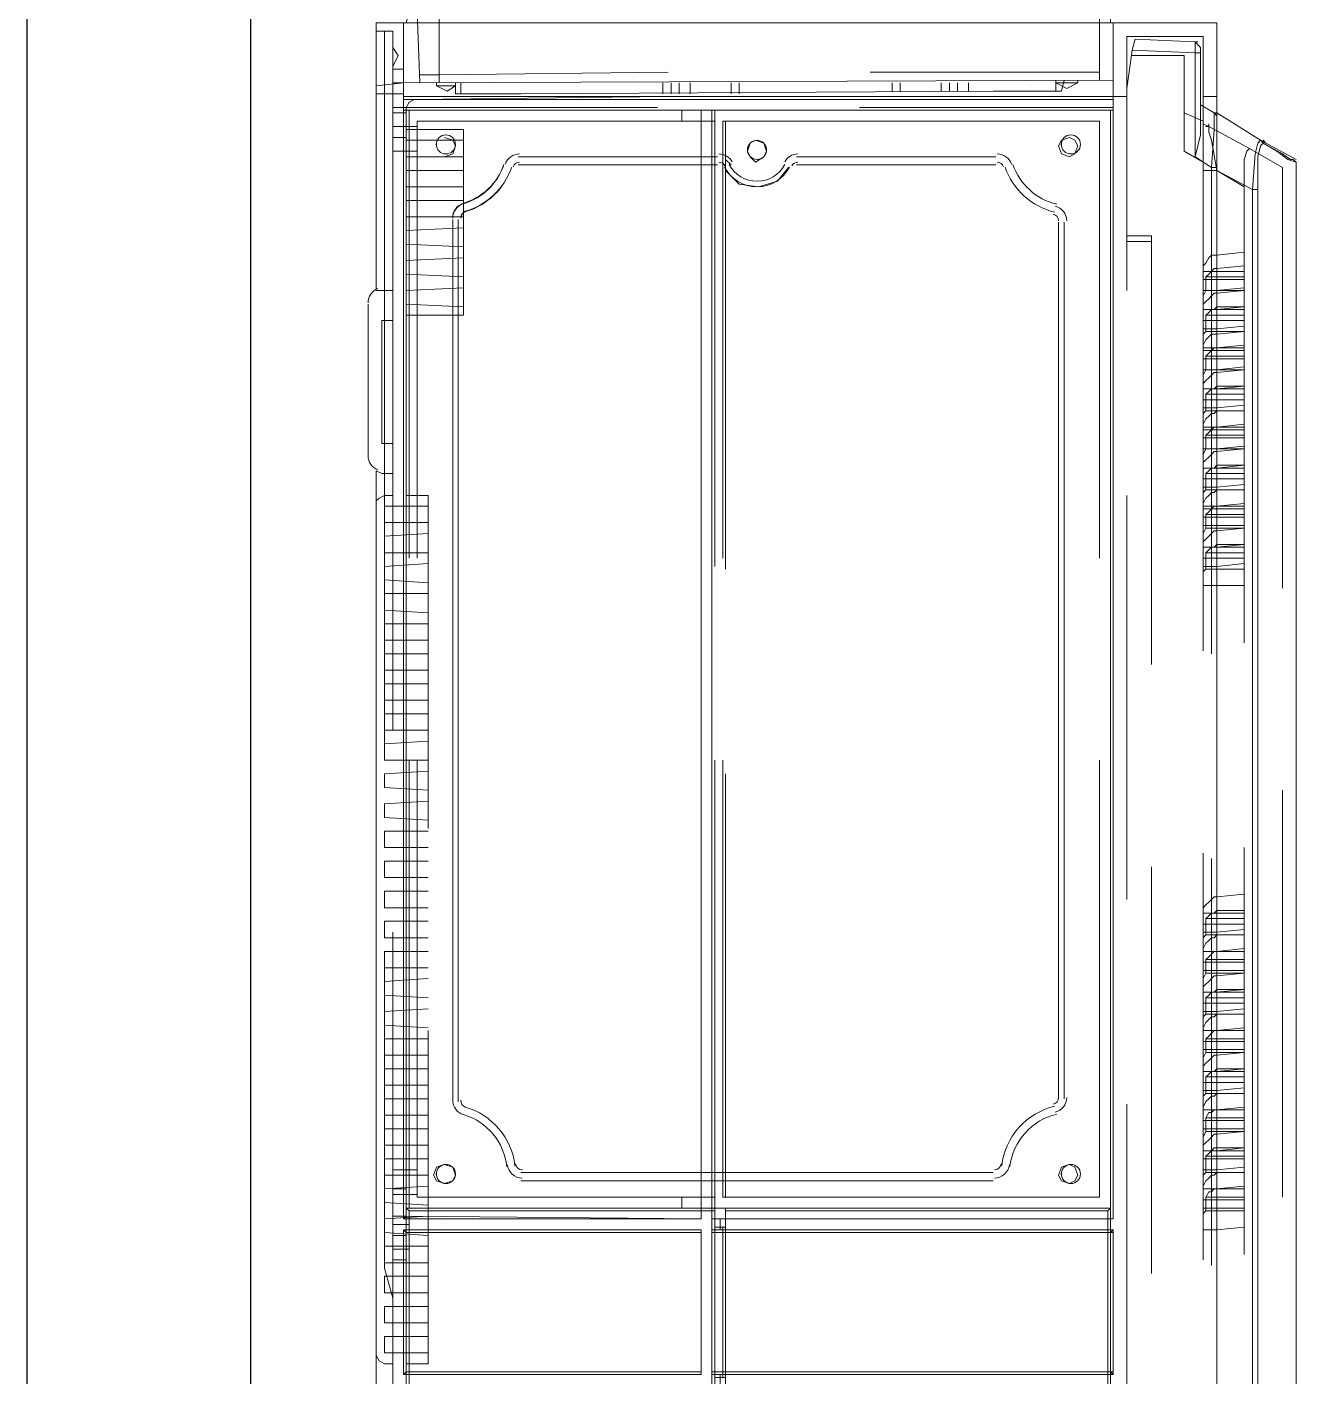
# Model space of a CAD drawing. Header units: millimetres. Extents: x -305 to 1353, y -289 to 1176.
# Drawn here: x 269.17 to 295.29, y 1059.76 to 1087.5 of the extents above; entities that cross this region are included whole.
import ezdxf

# ---------------------------------------------------------------- set-up
doc = ezdxf.new("R2010")
doc.units = ezdxf.units.MM
doc.header["$MEASUREMENT"] = 0
doc.layers.add('PDF_0', color=7, linetype='Continuous')

msp = doc.modelspace()

# ---------------------------------------------------------------- linework, layer by layer
at = {"layer": 'PDF_0', "lineweight": 25}
for points in [[(269.174, 1145.199), (269.174, 1000.931)], [(273.779, 1004.02), (273.779, 1056.471), (273.779, 1109.315), (273.779, 1145.311)]]:
    msp.add_lwpolyline(points, dxfattribs=at)
at = {"layer": 'PDF_0', "lineweight": 18}
for points in [[(291.188, 1087.582), (291.525, 1087.582), (276.924, 1087.582), (276.98, 1087.582), (277.036, 1087.806), (277.204, 1087.806), (277.261, 1086.346)], [(277.654, 1086.346), (277.654, 1087.806), (291.131, 1087.806), (291.468, 1087.806), (291.468, 1087.582)], [(276.362, 1040.297), (276.362, 1034.85), (276.362, 1034.738), (276.924, 1034.738), (276.924, 1034.85), (276.924, 1036.254), (291.525, 1036.254), (291.525, 1034.794), (291.525, 1034.738), (293.659, 1034.738), (293.659, 1034.794), (293.659, 1087.526), (293.659, 1087.582), (291.525, 1087.582), (291.525, 1087.526), (291.525, 1086.009), (276.924, 1086.009), (276.924, 1087.526), (276.924, 1087.582), (276.362, 1087.582), (276.362, 1087.526), (276.362, 1082.078)], [(276.924, 1086.346), (291.525, 1086.402)], [(277.261, 1086.515), (277.654, 1086.515)], [(291.525, 1086.065), (276.924, 1086.065)], [(276.924, 1085.785), (276.98, 1085.785), (283.045, 1085.785), (283.045, 1084.83), (283.045, 1084.662), (283.045, 1063.94), (283.045, 1063.771), (283.045, 1062.985), (276.98, 1063.041)], [(276.98, 1085.785), (276.98, 1063.041), (276.924, 1062.985)], [(276.98, 1085.223), (276.98, 1085.729), (276.98, 1085.223)], [(283.269, 1062.76), (283.269, 1062.985), (283.269, 1063.771), (283.269, 1063.94), (283.269, 1084.662), (283.269, 1084.83), (283.269, 1085.785), (291.468, 1085.785), (291.525, 1085.785)], [(291.468, 1062.985), (291.468, 1085.785)], [(293.659, 1084.549), (294.389, 1084.156), (294.445, 1084.886), (294.501, 1085.111), (294.557, 1085.167), (293.659, 1085.729)], [(295.287, 1037.995), (295.287, 1037.883), (295.287, 1037.602), (295.287, 1037.49), (295.287, 1036.479), (295.287, 1035.243), (294.613, 1035.243), (294.557, 1035.299), (294.557, 1035.468), (294.501, 1036.142), (294.501, 1084.156), (294.501, 1084.83), (294.557, 1085.055), (294.613, 1085.111)], [(295.287, 1084.774), (294.557, 1085.167), (294.613, 1085.111), (294.894, 1084.942), (295.119, 1084.774), (295.287, 1084.718)], [(294.669, 1085.111), (294.613, 1085.167)], [(295.287, 1040.803), (295.287, 1084.718), (295.231, 1084.774)], [(283.045, 1084.662), (279.282, 1084.662), (283.045, 1084.662)], [(294.501, 1084.156), (294.389, 1084.156), (294.389, 1036.142), (294.501, 1036.142)], [(294.22, 1082.078), (293.659, 1082.078), (294.22, 1082.134), (294.22, 1081.741), (293.659, 1081.685)], [(276.194, 1078.653), (276.194, 1081.797)], [(276.531, 1081.461), (276.531, 1078.933)], [(293.659, 1081.292), (294.22, 1081.348), (294.22, 1080.899), (293.659, 1080.899)], [(294.22, 1081.236), (293.659, 1081.236)], [(294.22, 1080.45), (293.659, 1080.45), (294.22, 1080.506), (294.22, 1080.113), (293.659, 1080.057)], [(293.659, 1079.664), (294.22, 1079.72), (294.22, 1079.27), (293.659, 1079.27)], [(294.22, 1079.607), (293.659, 1079.607)], [(294.22, 1078.821), (293.659, 1078.821), (294.22, 1078.877), (294.22, 1078.484), (293.659, 1078.428)], [(276.362, 1078.372), (276.362, 1044.004)], [(293.659, 1078.035), (294.22, 1078.091), (294.22, 1077.642), (293.659, 1077.642)], [(294.22, 1077.979), (293.659, 1077.979)], [(293.659, 1077.249), (294.22, 1077.249), (294.22, 1076.856), (293.659, 1076.8)], [(294.22, 1077.193), (293.659, 1077.193)], [(293.659, 1076.406), (294.22, 1076.463), (294.22, 1076.013), (293.659, 1076.013)], [(294.22, 1076.35), (293.659, 1076.35)], [(293.659, 1068.881), (294.22, 1068.938), (294.22, 1068.488), (293.659, 1068.488)], [(294.22, 1068.825), (293.659, 1068.825)], [(293.659, 1068.095), (294.22, 1068.095), (294.22, 1067.702), (293.659, 1067.646)], [(294.22, 1068.039), (293.659, 1068.039)], [(293.659, 1067.253), (294.22, 1067.309), (294.22, 1066.86), (293.659, 1066.86)], [(294.22, 1067.197), (293.659, 1067.197)], [(293.659, 1066.467), (294.22, 1066.467), (294.22, 1066.073), (293.659, 1066.017)], [(294.22, 1066.41), (293.659, 1066.41)], [(293.659, 1065.624), (294.22, 1065.68), (294.22, 1065.231), (293.659, 1065.231)], [(294.22, 1065.568), (293.659, 1065.568)], [(293.659, 1064.838), (294.22, 1064.838), (294.22, 1064.445), (293.659, 1064.389)], [(294.22, 1064.782), (293.659, 1064.782)], [(293.659, 1063.996), (294.22, 1064.052), (294.22, 1063.659), (293.659, 1063.603)], [(294.22, 1063.94), (293.659, 1063.94)], [(276.98, 1063.041), (276.98, 1063.603), (276.98, 1063.041)], [(293.659, 1063.209), (294.22, 1063.209), (294.22, 1062.816), (293.659, 1062.76)], [(294.22, 1063.153), (293.659, 1063.153)], [(291.525, 1062.76), (291.468, 1062.704), (283.269, 1062.704), (283.269, 1062.76), (283.438, 1062.76), (283.438, 1062.985), (283.269, 1062.985), (291.468, 1062.985), (291.525, 1062.985)], [(276.924, 1062.76), (276.98, 1062.704), (283.045, 1062.704), (283.045, 1062.76)], [(276.98, 1062.704), (276.98, 1059.84)], [(276.98, 1062.142), (276.98, 1062.648), (276.98, 1062.142)], [(283.045, 1059.84), (283.045, 1062.704)], [(283.269, 1062.704), (283.269, 1059.84)], [(291.468, 1059.84), (291.468, 1062.704)], [(283.045, 1059.784), (283.045, 1059.84), (276.98, 1059.84), (276.924, 1059.784)], [(291.525, 1059.784), (291.468, 1059.84), (283.269, 1059.84), (283.269, 1059.784), (283.438, 1059.784), (283.438, 1059.559), (283.269, 1059.559), (283.269, 1059.503), (291.468, 1059.559), (291.525, 1059.559)], [(283.269, 1059.784), (283.269, 1059.559)]]:
    msp.add_lwpolyline(points, dxfattribs=at)
at = {"layer": 'PDF_0', "lineweight": 0}
for points in [[(291.244, 1087.806), (291.244, 1086.402)], [(276.362, 1087.413), (276.699, 1087.413), (276.699, 1086.627), (276.924, 1086.627)], [(276.531, 1087.413), (276.531, 1081.461)], [(291.805, 1082.078), (291.805, 1087.301), (293.378, 1087.301), (293.378, 1085.448), (293.378, 1084.718), (293.378, 1074.666)], [(293.322, 1086.964), (293.322, 1087.076), (293.209, 1087.189), (293.209, 1087.132), (293.209, 1086.964), (293.322, 1086.964), (293.322, 1087.076), (293.209, 1087.189), (291.974, 1087.245), (291.918, 1087.02), (293.209, 1086.964), (293.322, 1086.964), (293.322, 1085.279), (293.209, 1084.83), (293.322, 1085.279)], [(276.699, 1087.076), (276.699, 1087.076)], [(291.918, 1087.02), (291.805, 1086.234), (291.805, 1086.065), (286.527, 1086.065)], [(293.265, 1087.189), (293.209, 1087.189), (293.209, 1087.132), (293.209, 1086.964), (293.209, 1084.83), (293.546, 1084.605), (293.546, 1074.609)], [(276.699, 1086.683), (276.699, 1086.683)], [(293.378, 1084.718), (292.985, 1084.942), (292.985, 1086.908), (291.918, 1086.908)], [(276.699, 1086.627), (276.699, 1086.122), (276.362, 1086.122)], [(277.654, 1086.515), (282.371, 1086.571)], [(277.991, 1086.346), (277.991, 1086.122), (278.159, 1086.122), (279.058, 1086.122), (279.338, 1086.122), (289.054, 1086.178), (289.334, 1086.178), (290.289, 1086.178), (290.458, 1086.178), (290.514, 1086.402)], [(286.527, 1086.571), (291.244, 1086.571)], [(290.345, 1086.178), (290.345, 1086.402), (290.345, 1086.346), (290.57, 1086.234), (290.794, 1086.346), (290.794, 1086.402), (290.794, 1086.346)], [(290.345, 1086.402), (290.345, 1086.346)], [(276.699, 1086.346), (276.924, 1086.346), (276.362, 1086.29)], [(276.924, 1086.122), (276.699, 1086.122), (276.699, 1085.729), (276.98, 1085.729)], [(277.598, 1086.29), (277.598, 1086.29)], [(277.598, 1086.29), (277.822, 1086.178), (277.991, 1086.29)], [(278.103, 1086.122), (278.103, 1086.346)], [(282.259, 1086.346), (282.259, 1086.122)], [(282.427, 1086.346), (282.427, 1086.122)], [(282.596, 1086.346), (282.596, 1086.122)], [(282.82, 1086.346), (282.82, 1086.122)], [(283.663, 1086.346), (283.663, 1086.122)], [(283.831, 1086.346), (283.831, 1086.122)], [(286.976, 1086.178), (286.976, 1086.346)], [(287.144, 1086.178), (287.144, 1086.346)], [(287.987, 1086.178), (287.987, 1086.346)], [(288.155, 1086.178), (288.155, 1086.346)], [(288.324, 1086.178), (288.324, 1086.346)], [(288.548, 1086.178), (288.548, 1086.346)], [(290.345, 1086.346), (290.345, 1086.346)], [(276.924, 1086.009), (276.924, 1085.841), (276.699, 1085.841)], [(276.924, 1086.009), (276.924, 1086.009)], [(276.98, 1076.575), (276.98, 1085.785), (276.924, 1085.785), (276.924, 1085.841), (282.146, 1085.841)], [(282.371, 1086.065), (277.148, 1086.009), (277.036, 1085.953), (276.98, 1085.841), (276.98, 1076.238)], [(286.302, 1085.841), (291.525, 1085.841), (291.525, 1085.785), (291.468, 1085.785), (291.468, 1076.575), (291.468, 1085.785), (283.326, 1085.785), (283.326, 1076.575)], [(291.525, 1085.841), (291.525, 1086.009)], [(293.659, 1085.729), (293.602, 1085.729), (293.602, 1085.672), (293.602, 1085.392), (293.546, 1084.605), (293.659, 1084.605), (293.546, 1084.605), (293.602, 1085.392), (293.602, 1085.672), (293.602, 1085.729), (293.659, 1085.672), (293.602, 1085.729), (293.322, 1085.897)], [(293.659, 1086.065), (293.378, 1086.065)], [(276.699, 1085.729), (276.699, 1085.223)], [(277.036, 1076.575), (277.036, 1085.785), (276.98, 1085.785)], [(277.036, 1085.785), (282.652, 1085.785), (282.652, 1085.56), (283.326, 1085.56), (283.326, 1084.83), (283.326, 1084.662), (283.326, 1076.406)], [(282.652, 1085.56), (277.204, 1085.56), (277.204, 1076.575), (277.204, 1085.56), (283.326, 1085.56), (283.326, 1085.785), (282.652, 1085.785)], [(277.204, 1085.56), (277.204, 1085.56)], [(283.326, 1085.785), (283.326, 1085.785)], [(283.326, 1085.56), (283.326, 1085.56)], [(283.55, 1076.35), (283.55, 1084.549), (283.831, 1084.268), (284.224, 1084.212), (284.617, 1084.325), (284.842, 1084.605), (284.617, 1084.325), (284.224, 1084.212), (283.831, 1084.268), (283.55, 1084.549), (283.55, 1084.774), (283.663, 1084.662), (283.55, 1084.774), (283.55, 1085.56), (291.244, 1085.56), (291.244, 1076.575), (291.244, 1085.56), (283.494, 1085.56), (283.55, 1085.56)], [(283.494, 1085.56), (283.494, 1076.575)], [(291.244, 1085.56), (291.244, 1085.56)], [(291.468, 1085.785), (291.468, 1085.785)], [(293.434, 1085.448), (293.49, 1085.448), (293.378, 1085.504), (293.378, 1085.56), (292.985, 1085.729)], [(293.378, 1085.56), (293.378, 1085.504), (293.49, 1085.448), (293.49, 1085.335), (293.546, 1085.167), (293.659, 1084.549), (294.22, 1084.212), (294.22, 1084.774), (294.276, 1084.942), (294.332, 1084.998), (293.49, 1085.448), (293.49, 1085.335), (293.546, 1085.167), (293.659, 1084.549)], [(276.699, 1084.942), (277.204, 1084.942), (277.204, 1085.448), (276.699, 1085.448)], [(276.98, 1085.392), (278.159, 1085.392), (278.159, 1084.998), (278.159, 1081.966), (278.159, 1081.573), (276.98, 1081.573)], [(277.204, 1084.942), (277.204, 1085.448)], [(276.98, 1085.223), (276.699, 1085.223), (276.699, 1082.078), (276.699, 1081.461)], [(278.159, 1085.167), (276.98, 1085.167)], [(277.766, 1084.83), (277.935, 1084.886), (277.991, 1085.055), (277.935, 1085.167), (277.766, 1085.223)], [(277.766, 1085.223), (277.766, 1085.223)], [(284.168, 1084.718), (284.336, 1084.83), (284.393, 1084.942), (284.336, 1085.111), (284.168, 1085.167)], [(284.168, 1085.167), (284.168, 1085.167)], [(284.168, 1085.167), (284.168, 1085.167)], [(290.626, 1084.83), (290.738, 1084.886), (290.794, 1085.055), (290.738, 1085.167), (290.626, 1085.223)], [(290.626, 1085.223), (290.626, 1085.223)], [(290.626, 1085.223), (290.626, 1085.223)], [(294.22, 1074.834), (294.22, 1084.212), (294.22, 1084.774), (294.276, 1084.942), (294.332, 1084.998), (295.006, 1084.605), (295.006, 1075.957)], [(295.231, 1084.774), (295.175, 1084.774), (295.006, 1084.886), (294.613, 1085.111), (294.613, 1085.167)], [(276.98, 1084.83), (278.159, 1084.83)], [(277.766, 1084.83), (277.766, 1084.83)], [(283.326, 1084.83), (283.326, 1084.83)], [(284.168, 1084.718), (284.168, 1084.718)], [(284.168, 1084.718), (284.168, 1084.718)], [(290.626, 1084.83), (290.626, 1084.83)], [(290.626, 1084.83), (290.626, 1084.83)], [(295.287, 1084.718), (295.287, 1084.718)], [(278.159, 1084.549), (276.98, 1084.549)], [(283.326, 1084.662), (283.326, 1084.662)], [(283.55, 1084.549), (283.55, 1084.549)], [(293.659, 1082.808), (293.659, 1084.549), (293.434, 1084.549), (293.378, 1084.549), (293.434, 1084.549), (293.659, 1084.549), (293.434, 1084.549), (293.378, 1084.549)], [(276.98, 1084.212), (278.159, 1084.212)], [(278.159, 1083.931), (276.98, 1083.931)], [(276.98, 1083.595), (278.159, 1083.595)], [(278.159, 1083.37), (276.98, 1083.314)], [(291.805, 1083.201), (292.311, 1083.201), (292.311, 1074.385)], [(291.805, 1083.089), (292.311, 1083.089)], [(276.98, 1083.033), (278.159, 1082.977)], [(293.659, 1081.685), (293.378, 1081.685), (293.378, 1081.797), (293.378, 1081.91), (293.378, 1081.966), (293.434, 1082.078), (293.659, 1082.078), (293.378, 1082.078), (293.378, 1082.191), (293.378, 1082.303), (293.378, 1082.471), (293.378, 1082.584), (293.434, 1082.64), (293.49, 1082.752), (293.546, 1082.808), (293.602, 1082.808), (293.659, 1082.808), (294.22, 1082.864), (294.22, 1082.471), (294.22, 1082.303), (294.22, 1082.134)], [(278.159, 1082.752), (276.98, 1082.696)], [(293.434, 1082.078), (293.434, 1082.359), (293.49, 1082.415), (293.546, 1082.471), (293.602, 1082.528), (293.659, 1082.528), (293.659, 1082.022)], [(293.659, 1082.528), (294.22, 1082.584)], [(276.98, 1082.415), (278.159, 1082.359)], [(294.22, 1082.471), (293.378, 1082.471)], [(294.22, 1082.303), (293.378, 1082.303)], [(294.22, 1082.359), (293.434, 1082.359)], [(276.699, 1082.078), (276.474, 1082.078), (276.362, 1082.078)], [(278.159, 1082.134), (276.98, 1082.078)], [(294.22, 1082.078), (293.659, 1082.022), (293.602, 1082.022), (293.546, 1081.966), (293.49, 1081.91), (293.434, 1081.854), (293.378, 1081.797), (293.378, 1081.685)], [(276.98, 1081.797), (278.159, 1081.741)], [(293.378, 1080.843), (293.378, 1080.955), (293.434, 1081.067), (293.49, 1081.124), (293.546, 1081.18), (293.602, 1081.18), (293.659, 1081.18), (293.659, 1081.741), (293.602, 1081.685), (293.546, 1081.685), (293.49, 1081.629), (293.434, 1081.573), (294.22, 1081.573)], [(293.659, 1081.741), (294.22, 1081.741), (294.22, 1081.685), (293.378, 1081.685), (293.378, 1081.461)], [(293.659, 1081.292), (293.378, 1081.292), (293.378, 1081.404), (293.378, 1081.461), (294.22, 1081.461), (294.22, 1081.685)], [(293.434, 1081.573), (293.434, 1081.236), (293.378, 1081.18), (293.378, 1081.067), (293.378, 1080.955), (293.378, 1080.899), (293.659, 1080.899), (293.602, 1080.899), (293.546, 1080.843), (293.49, 1080.787), (293.434, 1080.731), (294.22, 1080.731)], [(294.22, 1081.461), (294.22, 1081.348)], [(293.659, 1081.236), (293.434, 1081.236)], [(294.22, 1081.236), (293.659, 1081.18)], [(294.22, 1080.955), (293.659, 1080.899), (293.659, 1080.394)], [(294.22, 1080.899), (294.22, 1080.843)], [(293.659, 1079.664), (293.378, 1079.664), (293.378, 1079.776), (293.378, 1079.832), (293.378, 1080.057), (293.378, 1080.169), (293.378, 1080.281), (293.378, 1080.337), (293.434, 1080.45), (293.434, 1080.731)], [(293.378, 1080.674), (293.378, 1080.562), (293.378, 1080.45), (293.659, 1080.45), (293.434, 1080.45)], [(294.22, 1080.674), (294.22, 1080.506)], [(293.659, 1080.057), (293.378, 1080.057), (293.378, 1080.169), (293.434, 1080.225), (293.49, 1080.281), (293.546, 1080.337), (293.602, 1080.394), (293.659, 1080.394), (294.22, 1080.45)], [(293.434, 1079.607), (293.659, 1079.607), (293.659, 1080.113), (293.602, 1080.057), (293.546, 1080.057), (293.49, 1080), (293.434, 1079.944), (293.434, 1079.607), (293.378, 1079.551), (293.378, 1079.439), (293.378, 1079.383), (293.378, 1079.27), (293.659, 1079.27), (293.602, 1079.27), (293.546, 1079.214), (293.49, 1079.158), (293.434, 1079.102), (294.22, 1079.102)], [(293.659, 1080.113), (294.22, 1080.113), (294.22, 1080.057), (293.378, 1080.057)], [(294.22, 1080.057), (294.22, 1079.832), (293.378, 1079.832)], [(294.22, 1079.944), (293.434, 1079.944)], [(294.22, 1079.832), (294.22, 1079.72)], [(294.22, 1079.607), (293.659, 1079.607), (293.602, 1079.551), (293.546, 1079.551), (293.49, 1079.495), (293.434, 1079.439), (293.378, 1079.327), (293.378, 1079.214), (293.378, 1079.046), (293.378, 1078.933), (293.378, 1078.821), (293.659, 1078.821), (293.434, 1078.821)], [(293.378, 1079.214), (294.22, 1079.214), (294.22, 1079.27)], [(294.22, 1079.214), (294.22, 1079.046), (293.378, 1079.046)], [(294.22, 1079.327), (293.659, 1079.27), (293.659, 1078.765)], [(276.531, 1078.933), (276.531, 1072.532)], [(276.699, 1078.933), (276.699, 1078.316)], [(293.434, 1079.102), (293.434, 1078.821), (293.378, 1078.709), (293.378, 1078.653), (293.378, 1078.54), (293.378, 1078.428)], [(294.22, 1079.046), (294.22, 1078.877)], [(293.659, 1078.428), (293.378, 1078.428), (293.378, 1078.54), (293.434, 1078.597), (293.49, 1078.653), (293.546, 1078.709), (293.602, 1078.765), (293.659, 1078.765), (294.22, 1078.821)], [(276.362, 1078.372), (276.474, 1078.316), (276.699, 1078.316), (276.699, 1073.037)], [(293.659, 1078.484), (294.22, 1078.484), (294.22, 1078.428), (293.378, 1078.428), (293.378, 1078.203), (293.378, 1078.147), (293.378, 1078.035), (293.659, 1078.035)], [(294.22, 1076.8), (293.378, 1076.8), (293.378, 1076.912), (293.434, 1076.968), (293.49, 1077.024), (293.546, 1077.08), (293.602, 1077.136), (293.659, 1077.136), (294.22, 1077.193), (293.659, 1077.136), (293.659, 1077.642), (293.378, 1077.642), (293.378, 1077.754), (293.378, 1077.81), (293.378, 1077.923), (293.434, 1077.979), (293.659, 1077.979), (293.659, 1078.484), (293.602, 1078.428), (293.546, 1078.428), (293.49, 1078.372), (293.434, 1078.316), (293.434, 1077.979)], [(294.22, 1078.428), (294.22, 1078.203), (293.378, 1078.203)], [(294.22, 1078.316), (293.434, 1078.316)], [(294.22, 1078.203), (294.22, 1078.091)], [(276.699, 1077.866), (276.531, 1077.866), (276.418, 1077.81), (276.362, 1077.754)], [(276.98, 1077.866), (277.429, 1077.866), (277.429, 1077.473), (277.429, 1071.015)], [(291.805, 1077.866), (291.805, 1069.555)], [(293.659, 1077.979), (294.22, 1077.979), (293.659, 1077.979), (293.602, 1077.923), (293.546, 1077.923), (293.49, 1077.866), (293.434, 1077.81), (293.378, 1077.698), (293.378, 1077.586), (293.378, 1077.417), (293.378, 1077.305), (293.378, 1077.249), (293.659, 1077.249)], [(277.429, 1077.642), (276.531, 1077.642), (276.531, 1077.305), (277.429, 1077.305)], [(293.378, 1077.586), (294.22, 1077.586), (294.22, 1077.642)], [(294.22, 1077.586), (294.22, 1077.417), (293.378, 1077.417)], [(294.22, 1077.698), (293.659, 1077.642), (293.602, 1077.642), (293.546, 1077.586), (293.49, 1077.53), (293.434, 1077.473), (294.22, 1077.473)], [(293.434, 1077.193), (293.434, 1077.473)], [(294.22, 1077.249), (294.22, 1077.417)], [(277.429, 1077.08), (276.531, 1077.024), (276.531, 1076.687), (277.429, 1076.687)], [(293.659, 1076.8), (293.378, 1076.8), (293.378, 1076.912), (293.378, 1077.024), (293.378, 1077.08), (293.434, 1077.193), (293.659, 1077.193)], [(293.659, 1069.611), (293.659, 1076.856), (293.602, 1076.8), (293.546, 1076.8), (293.49, 1076.743), (293.434, 1076.687), (293.434, 1076.35), (293.378, 1076.294), (293.378, 1076.182), (293.378, 1076.126), (293.378, 1076.013), (293.659, 1076.013)], [(293.378, 1076.8), (293.378, 1076.575)], [(294.22, 1076.687), (293.434, 1076.687)], [(294.22, 1076.463), (294.22, 1076.575), (294.22, 1076.8), (294.22, 1076.856), (293.659, 1076.856)], [(277.429, 1076.463), (276.531, 1076.406), (276.531, 1076.126), (277.429, 1076.069)], [(293.659, 1076.406), (293.378, 1076.406), (293.378, 1076.519), (293.378, 1076.575), (294.22, 1076.575)], [(293.659, 1076.35), (293.434, 1076.35)], [(277.429, 1075.845), (276.531, 1075.845), (276.531, 1075.508), (277.429, 1075.452)], [(277.429, 1075.227), (276.531, 1075.227), (276.531, 1074.89), (277.429, 1074.89)], [(277.429, 1074.609), (276.531, 1074.609), (276.531, 1074.272), (277.429, 1074.272)], [(277.429, 1073.992), (276.531, 1073.992), (276.531, 1073.655), (277.429, 1073.655)], [(277.429, 1073.374), (276.531, 1073.374), (276.531, 1073.037), (277.429, 1073.037)], [(277.429, 1072.812), (276.531, 1072.756), (276.531, 1072.419), (277.429, 1072.419)], [(276.98, 1072.419), (276.98, 1063.209), (277.036, 1063.153), (283.326, 1063.153), (283.326, 1059.391)], [(277.036, 1072.419), (277.036, 1063.209), (276.98, 1063.209), (276.98, 1059.335), (277.036, 1059.391)], [(283.326, 1072.195), (283.326, 1063.94), (283.326, 1063.771), (283.326, 1063.434), (282.652, 1063.434), (277.204, 1063.434), (277.204, 1072.419), (277.204, 1063.434), (283.326, 1063.434), (283.326, 1063.209), (283.55, 1063.209)], [(283.326, 1063.209), (283.326, 1072.419)], [(283.55, 1063.434), (283.494, 1063.434), (291.244, 1063.434), (291.244, 1072.419), (291.244, 1063.434), (283.55, 1063.434), (283.55, 1063.771), (283.55, 1063.94), (283.55, 1072.138)], [(283.494, 1072.419), (283.494, 1063.434)], [(277.429, 1072.195), (276.531, 1072.138), (276.531, 1071.858), (277.429, 1071.802)], [(276.98, 1072.082), (276.98, 1063.715)], [(295.006, 1063.434), (295.006, 1071.802)], [(277.429, 1071.577), (276.531, 1071.521), (276.531, 1071.24), (277.429, 1071.184)], [(277.429, 1070.959), (276.531, 1070.959), (276.531, 1070.622), (277.429, 1070.622)], [(294.22, 1062.255), (294.22, 1070.622)], [(277.429, 1070.341), (276.531, 1070.341), (276.531, 1070.004), (277.429, 1070.004)], [(293.378, 1070.51), (293.378, 1062.142)], [(293.546, 1070.398), (293.546, 1062.03)], [(292.311, 1070.229), (292.311, 1061.862)], [(277.429, 1069.724), (276.531, 1069.724), (276.531, 1069.387), (277.429, 1069.387)], [(293.378, 1069.274), (293.378, 1069.05), (294.22, 1069.05), (294.22, 1069.274)], [(293.434, 1069.162), (293.49, 1069.218), (293.546, 1069.274), (293.602, 1069.274), (293.659, 1069.331), (294.22, 1069.331)], [(294.22, 1068.825), (293.659, 1068.825), (293.659, 1069.331)], [(277.429, 1069.106), (276.531, 1069.106), (276.531, 1068.769), (277.429, 1068.769)], [(294.22, 1069.162), (293.434, 1069.162), (293.434, 1068.825), (293.659, 1068.825), (293.602, 1068.769), (293.546, 1068.769), (293.49, 1068.713), (293.434, 1068.657), (293.378, 1068.544), (293.378, 1068.488), (294.22, 1068.488), (294.22, 1068.264), (293.378, 1068.264), (293.378, 1068.151), (293.378, 1068.095), (293.659, 1068.095)], [(293.378, 1069.05), (293.378, 1068.994), (293.378, 1068.881), (293.659, 1068.881)], [(294.22, 1069.05), (294.22, 1068.938)], [(276.699, 1068.881), (276.699, 1063.603), (276.98, 1063.603)], [(293.434, 1068.825), (293.378, 1068.769), (293.378, 1068.657), (293.378, 1068.601), (293.378, 1068.488)], [(277.429, 1068.488), (276.531, 1068.488), (276.531, 1068.151), (277.429, 1068.151)], [(276.531, 1068.376), (276.531, 1061.974), (276.699, 1061.356)], [(293.378, 1068.264), (293.378, 1068.488), (293.659, 1068.488), (294.22, 1068.544)], [(293.659, 1067.253), (293.378, 1067.253), (293.378, 1067.365), (293.378, 1067.421), (293.378, 1067.646), (293.378, 1067.758), (293.378, 1067.871), (293.378, 1067.927), (293.434, 1068.039), (293.434, 1068.32), (293.49, 1068.376), (293.546, 1068.432), (293.602, 1068.488), (293.659, 1068.488), (293.659, 1067.983)], [(294.22, 1068.488), (294.22, 1068.488)], [(294.22, 1068.32), (293.434, 1068.32)], [(294.22, 1068.264), (294.22, 1068.095)], [(277.429, 1067.927), (276.531, 1067.871), (276.531, 1067.59), (277.429, 1067.534)], [(294.22, 1068.039), (293.659, 1067.983), (293.602, 1067.983), (293.546, 1067.927), (293.49, 1067.871), (293.434, 1067.814), (293.378, 1067.758), (293.378, 1067.646)], [(293.659, 1068.039), (293.434, 1068.039)], [(293.659, 1067.646), (293.378, 1067.646), (294.22, 1067.646), (294.22, 1067.702), (293.659, 1067.702), (293.602, 1067.646), (293.546, 1067.646), (293.49, 1067.59), (293.434, 1067.534)], [(293.659, 1067.702), (293.659, 1067.197), (293.602, 1067.14), (293.546, 1067.14), (293.49, 1067.084), (293.434, 1067.028), (293.378, 1066.916), (293.378, 1066.86), (294.22, 1066.86), (294.22, 1066.635), (294.22, 1066.467)], [(294.22, 1067.646), (294.22, 1067.421), (293.378, 1067.421)], [(294.22, 1067.534), (293.434, 1067.534), (293.434, 1067.197), (293.659, 1067.197), (294.22, 1067.197)], [(277.429, 1067.309), (276.531, 1067.253), (276.531, 1066.972), (277.429, 1066.916)], [(294.22, 1067.421), (294.22, 1067.309)], [(293.434, 1066.41), (293.434, 1066.691), (293.49, 1066.747), (293.546, 1066.804), (293.602, 1066.86), (293.659, 1066.86), (293.378, 1066.86), (293.378, 1066.972), (293.378, 1067.028), (293.378, 1067.14), (293.434, 1067.197)], [(277.429, 1066.691), (276.531, 1066.691), (276.531, 1066.354), (277.429, 1066.354)], [(277.429, 1066.86), (277.429, 1060.402), (277.429, 1060.009), (276.98, 1060.009)], [(293.378, 1066.86), (293.378, 1066.635)], [(294.22, 1066.691), (293.434, 1066.691)], [(294.22, 1066.916), (293.659, 1066.86), (293.659, 1066.354)], [(294.22, 1066.86), (294.22, 1066.86)], [(293.659, 1066.467), (293.378, 1066.467), (293.378, 1066.523), (293.378, 1066.635), (294.22, 1066.635)], [(293.659, 1066.017), (293.378, 1066.017), (293.378, 1066.13), (293.378, 1066.242), (293.378, 1066.298), (293.434, 1066.41), (293.659, 1066.41)], [(294.22, 1066.41), (293.659, 1066.354), (293.602, 1066.354), (293.546, 1066.298), (293.49, 1066.242), (293.434, 1066.186), (293.378, 1066.13), (293.378, 1066.017), (294.22, 1066.017)], [(277.429, 1066.073), (276.531, 1066.073), (276.531, 1065.737), (277.429, 1065.737)], [(294.22, 1065.007), (294.22, 1065.231), (293.378, 1065.231), (293.378, 1065.287), (293.434, 1065.4), (293.49, 1065.456), (293.546, 1065.512), (293.602, 1065.512), (293.659, 1065.568), (293.659, 1066.073)], [(293.378, 1066.017), (293.378, 1065.793)], [(294.22, 1065.68), (294.22, 1065.793), (294.22, 1066.017), (294.22, 1066.073), (293.659, 1066.073), (293.602, 1066.017), (293.546, 1066.017), (293.49, 1065.961), (293.434, 1065.905)], [(293.434, 1065.568), (293.434, 1065.905), (294.22, 1065.905)], [(293.659, 1065.624), (293.378, 1065.624), (293.378, 1065.737), (293.378, 1065.793), (294.22, 1065.793)], [(294.22, 1065.063), (293.434, 1065.063), (293.49, 1065.175), (293.546, 1065.175), (293.602, 1065.231), (293.659, 1065.231), (293.378, 1065.231), (293.378, 1065.343), (293.378, 1065.4), (293.378, 1065.512), (293.434, 1065.568), (293.659, 1065.568), (294.22, 1065.568)], [(277.429, 1065.456), (276.531, 1065.456), (276.531, 1065.119), (277.429, 1065.119)], [(291.805, 1065.343), (291.805, 1056.976)], [(294.22, 1065.287), (293.659, 1065.231), (293.659, 1064.726), (294.22, 1064.782), (293.659, 1064.726), (293.602, 1064.726), (293.546, 1064.67), (293.49, 1064.613), (293.434, 1064.557), (293.378, 1064.501), (293.378, 1064.389), (293.378, 1064.22)], [(293.378, 1065.231), (293.378, 1065.007)], [(293.434, 1065.063), (293.434, 1064.782), (293.378, 1064.67), (293.378, 1064.613), (293.378, 1064.501), (293.378, 1064.389)], [(293.659, 1064.838), (293.378, 1064.838), (293.378, 1064.894), (293.378, 1065.007), (294.22, 1065.007), (294.22, 1064.838)], [(294.22, 1065.231), (294.22, 1065.231)], [(277.429, 1064.838), (276.531, 1064.838), (276.531, 1064.501), (277.429, 1064.501)], [(293.659, 1064.782), (293.434, 1064.782)], [(277.429, 1064.22), (276.531, 1064.22), (276.531, 1063.883), (277.429, 1063.883)], [(294.22, 1063.603), (294.22, 1063.378), (293.378, 1063.378), (293.378, 1063.603), (293.378, 1063.715), (293.378, 1063.771), (293.378, 1063.883), (293.434, 1063.94), (293.434, 1064.276), (293.49, 1064.333), (293.546, 1064.389), (293.602, 1064.445), (293.659, 1064.445), (293.659, 1063.94), (293.434, 1063.94)], [(293.659, 1064.389), (293.378, 1064.389), (294.22, 1064.389), (294.22, 1064.22), (294.22, 1064.052)], [(293.659, 1063.996), (293.378, 1063.996), (293.378, 1064.108), (293.378, 1064.22), (294.22, 1064.22)], [(294.22, 1064.276), (293.434, 1064.276)], [(293.659, 1064.445), (294.22, 1064.445), (294.22, 1064.389)], [(276.699, 1063.996), (277.204, 1063.996), (277.204, 1063.49), (276.699, 1063.49)], [(277.204, 1063.49), (277.204, 1063.996)], [(277.766, 1063.715), (277.935, 1063.771), (277.991, 1063.883), (277.935, 1064.052), (277.766, 1064.108)], [(277.766, 1064.108), (277.766, 1064.108)], [(277.766, 1064.108), (277.766, 1064.108)], [(283.326, 1063.94), (283.326, 1063.94)], [(283.55, 1063.94), (283.55, 1063.94)], [(290.626, 1063.715), (290.738, 1063.771), (290.794, 1063.883), (290.738, 1064.052), (290.626, 1064.108)], [(290.626, 1064.108), (290.626, 1064.108)], [(290.626, 1064.108), (290.626, 1064.108)], [(293.659, 1063.94), (294.22, 1063.94), (293.659, 1063.94), (293.602, 1063.883), (293.546, 1063.883), (293.49, 1063.827), (293.434, 1063.771), (293.378, 1063.659), (293.378, 1063.603), (294.22, 1063.603), (294.22, 1063.659), (293.659, 1063.603), (293.602, 1063.603), (293.546, 1063.546), (293.49, 1063.546), (293.434, 1063.434), (293.434, 1063.153)], [(277.429, 1063.659), (276.531, 1063.603), (276.531, 1063.322), (277.429, 1063.266)], [(277.766, 1063.715), (277.766, 1063.715)], [(277.766, 1063.715), (277.766, 1063.715)], [(283.326, 1063.771), (283.326, 1063.771)], [(283.55, 1063.771), (283.55, 1063.771)], [(290.626, 1063.715), (290.626, 1063.715)], [(290.626, 1063.715), (290.626, 1063.715)], [(276.699, 1063.603), (276.699, 1063.041)], [(277.204, 1063.434), (277.204, 1063.434)], [(282.652, 1063.434), (282.652, 1063.209), (283.326, 1063.209), (283.326, 1063.153)], [(283.326, 1063.434), (283.326, 1063.434)], [(291.244, 1063.434), (291.244, 1063.434)], [(293.378, 1063.603), (293.659, 1063.603), (293.659, 1056.414), (294.22, 1056.414), (294.22, 1056.078), (294.22, 1055.853), (294.22, 1055.684)], [(293.378, 1063.378), (293.378, 1063.266), (293.378, 1063.209), (293.659, 1063.209)], [(294.22, 1063.434), (293.434, 1063.434)], [(294.22, 1063.209), (294.22, 1063.378)], [(276.98, 1063.209), (276.98, 1063.209)], [(277.036, 1063.209), (282.652, 1063.209)], [(277.036, 1063.153), (277.036, 1059.391), (283.326, 1059.391), (283.326, 1059.335), (282.652, 1059.335), (282.652, 1059.11), (277.204, 1059.11), (283.326, 1059.11), (283.326, 1058.268), (283.326, 1058.099), (283.326, 1054.168), (290.289, 1054.168), (290.458, 1054.168), (291.244, 1054.168), (291.244, 1047.598)], [(283.326, 1063.209), (283.326, 1063.209)], [(283.494, 1062.816), (283.494, 1059.728), (283.326, 1059.728), (283.326, 1059.335), (283.55, 1059.335), (283.55, 1059.391), (283.55, 1063.153), (283.55, 1063.209), (283.55, 1062.816)], [(291.468, 1063.209), (283.326, 1063.209), (283.326, 1062.816), (283.55, 1062.816), (283.494, 1062.816), (283.326, 1062.816), (283.326, 1059.728), (283.55, 1059.728), (283.494, 1059.728)], [(283.55, 1059.391), (291.412, 1059.391), (291.412, 1063.153), (283.55, 1063.153)], [(291.412, 1059.391), (291.468, 1059.335), (291.468, 1063.209), (291.412, 1063.153)], [(291.468, 1063.209), (291.468, 1063.209)], [(293.659, 1063.153), (293.434, 1063.153), (293.378, 1063.097), (293.378, 1062.985), (293.378, 1062.873), (293.378, 1062.76), (293.659, 1062.76)], [(277.429, 1063.041), (276.531, 1062.985), (276.531, 1062.704), (277.429, 1062.648)], [(276.98, 1063.041), (276.699, 1063.041), (276.699, 1062.648), (276.98, 1062.648)], [(276.699, 1062.873), (277.036, 1062.873), (277.036, 1062.367), (276.699, 1062.367)], [(276.98, 1062.367), (276.98, 1062.873)], [(283.326, 1062.816), (283.326, 1062.816)], [(276.699, 1062.648), (276.699, 1062.142)], [(277.429, 1062.423), (276.531, 1062.423), (276.531, 1062.086), (277.429, 1062.086)], [(276.98, 1062.142), (276.699, 1062.142), (276.699, 1059.278), (276.98, 1059.278)], [(277.429, 1061.806), (276.531, 1061.806), (276.531, 1061.469), (277.429, 1061.469)], [(277.429, 1061.188), (276.531, 1061.188), (276.531, 1060.851), (277.429, 1060.851)], [(277.429, 1060.57), (276.531, 1060.57), (276.531, 1060.233), (277.429, 1060.233)], [(276.362, 1060.177), (276.418, 1060.065), (276.531, 1060.009), (276.699, 1060.009)]]:
    msp.add_lwpolyline(points, dxfattribs=at)
for points in [[(276.699, 1087.076), (276.811, 1086.908), (276.699, 1086.683)], [(277.991, 1086.29), (277.822, 1086.178), (277.598, 1086.29), (277.598, 1086.346), (277.598, 1086.29), (277.991, 1086.29), (277.991, 1086.346)], [(290.794, 1086.346), (290.57, 1086.234), (290.345, 1086.346)], [(291.525, 1085.785), (291.468, 1085.785)], [(293.49, 1085.504), (293.49, 1085.448)], [(284.393, 1084.942), (284.336, 1085.111), (284.168, 1085.167), (284.056, 1085.111), (283.999, 1084.942), (284.056, 1084.83), (284.168, 1084.718), (284.336, 1084.83)], [(284.393, 1084.942), (284.336, 1085.111), (284.168, 1085.167), (284.056, 1085.111), (283.999, 1084.942), (284.056, 1084.83), (284.168, 1084.718), (284.336, 1084.83)], [(290.794, 1085.055), (290.738, 1085.167), (290.626, 1085.223), (290.458, 1085.167), (290.401, 1085.055), (290.458, 1084.886), (290.626, 1084.83), (290.738, 1084.886)], [(290.794, 1085.055), (290.738, 1085.167), (290.626, 1085.223), (290.458, 1085.167), (290.401, 1085.055), (290.458, 1084.886), (290.626, 1084.83), (290.738, 1084.886)], [(283.269, 1084.83), (283.045, 1084.83)], [(283.269, 1084.662), (283.045, 1084.662)], [(293.378, 1080.674), (294.22, 1080.674), (294.22, 1080.843), (293.378, 1080.843)], [(291.468, 1072.419), (291.468, 1063.209)], [(293.659, 1069.611), (293.602, 1069.611), (293.546, 1069.555), (293.49, 1069.499), (293.434, 1069.443), (293.378, 1069.387), (293.378, 1069.274), (294.22, 1069.274), (294.22, 1069.668)], [(277.991, 1063.883), (277.935, 1064.052), (277.766, 1064.108), (277.598, 1064.052), (277.541, 1063.883), (277.598, 1063.771), (277.766, 1063.715), (277.935, 1063.771)], [(277.991, 1063.883), (277.935, 1064.052), (277.766, 1064.108), (277.598, 1064.052), (277.541, 1063.883), (277.598, 1063.771), (277.766, 1063.715), (277.935, 1063.771)], [(283.045, 1063.94), (283.269, 1063.94)], [(290.794, 1063.883), (290.738, 1064.052), (290.626, 1064.108), (290.458, 1064.052), (290.401, 1063.883), (290.458, 1063.771), (290.626, 1063.715), (290.738, 1063.771)], [(290.794, 1063.883), (290.738, 1064.052), (290.626, 1064.108), (290.458, 1064.052), (290.401, 1063.883), (290.458, 1063.771), (290.626, 1063.715), (290.738, 1063.771)], [(283.045, 1063.771), (283.269, 1063.771)], [(291.525, 1062.985), (291.468, 1062.985)], [(291.525, 1062.704), (291.468, 1062.704)], [(291.525, 1059.84), (291.468, 1059.84)]]:
    msp.add_lwpolyline(points, close=True, dxfattribs=at)
at = {"layer": 'PDF_0', "lineweight": 18}
for points in [[(283.045, 1085.785), (276.924, 1085.785), (276.924, 1062.985), (283.045, 1062.985)], [(283.438, 1059.559), (283.438, 1059.784), (291.525, 1059.784), (291.525, 1062.76), (283.438, 1062.76), (283.438, 1062.985), (291.525, 1062.985), (291.525, 1085.785), (283.269, 1085.785), (283.269, 1054.112), (291.525, 1054.112), (291.525, 1059.559)], [(294.501, 1084.156), (294.501, 1084.83), (294.557, 1085.055), (294.613, 1085.111), (294.557, 1085.167), (294.501, 1085.111), (294.445, 1084.886), (294.389, 1084.156)], [(283.045, 1084.83), (279.282, 1084.83)], [(283.382, 1084.83), (283.269, 1084.83)], [(289.11, 1084.83), (285.01, 1084.83)], [(283.382, 1084.662), (283.269, 1084.662)], [(289.11, 1084.662), (285.01, 1084.662)], [(277.935, 1083.538), (277.935, 1065.4)], [(278.047, 1083.538), (278.047, 1065.4)], [(290.401, 1065.456), (290.401, 1083.482)], [(290.514, 1065.456), (290.514, 1083.482)], [(276.474, 1081.461), (276.474, 1078.933), (276.699, 1078.933), (276.699, 1081.461)], [(279.338, 1063.94), (283.045, 1063.94)], [(283.269, 1063.94), (289.054, 1063.94)], [(279.338, 1063.771), (283.045, 1063.771)], [(283.269, 1063.771), (289.054, 1063.771)], [(283.045, 1062.76), (276.924, 1062.76), (276.924, 1059.784), (283.045, 1059.784)]]:
    msp.add_lwpolyline(points, close=True, dxfattribs=at)
for points in [[(277.794, 1085.279, 0.414214), (277.598, 1085.083, 0.414214), (277.794, 1084.886)], [(290.654, 1085.279, 0.414214), (290.458, 1085.083, 0.414214), (290.654, 1084.886)], [(284.196, 1085.167, 0.414214), (283.999, 1084.97, 0.414214), (284.196, 1084.774)], [(278.158, 1083.863, 0.333969), (277.934, 1083.566, -0.333969), (278.145, 1083.869, 0.244036), (278.989, 1084.671, -0.244036), (278.158, 1083.863)], [(278.192, 1083.707, 0.244047), (279.148, 1084.616, -0.244047), (278.204, 1083.701, 0.334171), (278.103, 1083.566, -0.334171), (278.192, 1083.707)], [(278.158, 1065.131, -0.334037), (277.935, 1065.428, 0.334037), (278.158, 1065.131, -0.301361), (279.049, 1064.061, 0.301361), (278.158, 1065.131)], [(278.192, 1065.287, -0.301396), (279.216, 1064.081, 0.301396), (278.192, 1065.287, -0.334021), (278.103, 1065.428, 0.334021), (278.192, 1065.287)], [(277.794, 1064.108, 0.414214), (277.598, 1063.911, 0.414214), (277.794, 1063.715)], [(290.654, 1064.108, 0.414214), (290.458, 1063.911, 0.414214), (290.654, 1063.715)]]:
    msp.add_lwpolyline(points, format="xyb", dxfattribs=at)
for points in [[(279.31, 1084.886, 0.32004), (279.018, 1084.678, -0.32004)], [(279.31, 1084.718, 0.319875), (279.178, 1084.623, -0.319875)], [(283.683, 1084.721, 0.27849), (283.41, 1084.886, -0.27849)], [(283.534, 1084.643, 0.278639), (283.41, 1084.718, -0.278639)], [(285.038, 1084.886, 0.278533), (284.765, 1084.721, -0.278533)], [(285.038, 1084.718, 0.278639), (284.914, 1084.643, -0.278639)], [(289.43, 1084.678, 0.320151), (289.138, 1084.886, -0.320151)], [(289.271, 1084.623, 0.320086), (289.138, 1084.718, -0.320086)], [(283.525, 1084.618, 0.60408), (284.867, 1084.618, -0.60408)], [(283.624, 1084.67, 0.604033), (284.768, 1084.67, -0.604033)], [(289.3, 1084.616, 0.257094), (290.324, 1083.689, -0.257094)], [(289.46, 1084.671, 0.257079), (290.363, 1083.853, -0.257079)], [(290.401, 1083.51, 0.347527), (290.293, 1083.647, -0.347527)], [(290.57, 1083.51, 0.347692), (290.332, 1083.811, -0.347692)], [(290.324, 1065.305, 0.314797), (289.232, 1064.081, -0.314797)], [(290.293, 1065.347, 0.347717), (290.401, 1065.484, -0.347717)], [(290.332, 1065.183, 0.347655), (290.57, 1065.484, -0.347655)], [(290.363, 1065.141, 0.314842), (289.399, 1064.061, -0.314842)], [(279.06, 1064.1, 0.379984), (279.366, 1063.827, -0.379984)], [(279.227, 1064.119, 0.379961), (279.367, 1063.996, -0.379961)], [(289.082, 1063.996, 0.380047), (289.221, 1064.12, -0.380047)], [(289.082, 1063.827, 0.379946), (289.388, 1064.1, -0.379946)]]:
    msp.add_lwpolyline(points, format="xyb", close=True, dxfattribs=at)
for centre in [(277.794, 1085.083), (290.654, 1085.083), (284.196, 1084.97), (277.794, 1063.911), (290.654, 1063.911)]:
    msp.add_circle(centre, 0.197, dxfattribs=at)
for centre, start, end in [((276.502, 1081.826), 109.8752, 179.9981), ((276.502, 1078.681), 179.9978, 250.1289)]:
    msp.add_arc(centre, 0.309, start, end, dxfattribs=at)

doc.saveas('drawing.dxf')
